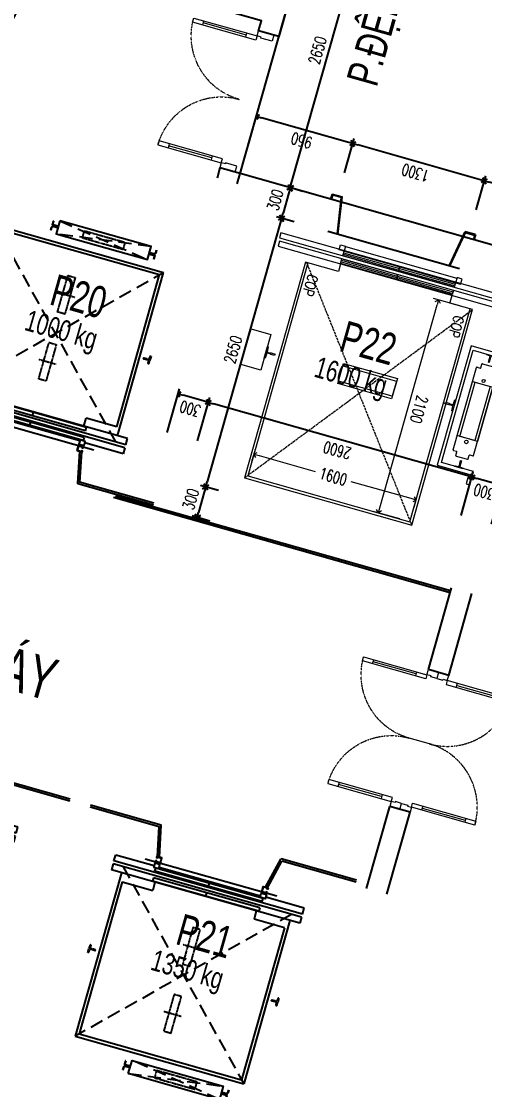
# Model space of a CAD drawing. Header units: millimetres. Extents: x -361654186 to 361255443, y -278569811 to 278836587.
# Drawn here: x -34170 to -29771, y 134032 to 144167 of the extents above; entities that cross this region are included whole.
import ezdxf
from ezdxf.enums import TextEntityAlignment as Align
from ezdxf.xclip import XClip

# ---------------------------------------------------------------- set-up
doc = ezdxf.new("R2010")
doc.units = ezdxf.units.MM
doc.header["$MEASUREMENT"] = 0
doc.header["$XCLIPFRAME"] = 0
for name, pattern in [('CENTERX2', [4, 2.5, -0.5, 0.5, -0.5]), ('HIDDEN', [0.375, 0.25, -0.125]), ('PHANTOMX2', [5, 2.5, -0.5, 0.5, -0.5, 0.5, -0.5]), ('Xref_NT1+NT2_MBDV Cot vach_220729$0$ACAD_ISO02W100', [15, 12, -3]), ('Xref_NT1+NT2_MBDV Cot vach_220729$0$HIDDEN', [0.375, 0.25, -0.125]), ('Xref_NT1+NT2_MBDV Cot vach_220729$0$HIDDEN2', [0.1875, 0.125, -0.0625])]:
    doc.linetypes.add(name, pattern=pattern)
for name, color, linetype, lineweight in [('KT-Kich thuoc', 159, 'Continuous', 18), ('Xref_NT1+NT2_MBDV Cot vach_220729$0$CUA', 37, 'Continuous', 13), ('Xref_NT1+NT2_MBDV Cot vach_220729$0$KT-Kich thuoc', 159, 'Continuous', 18), ('Xref_NT1+NT2_MBDV Cot vach_220729$0$KT-Noi that', 36, 'Continuous', 9)]:
    doc.layers.add(name, color=color, linetype=linetype, lineweight=lineweight)
for name, color, linetype in [('KT-Net manh', 139, 'Continuous'), ('KT-Noi that', 32, 'Continuous'), ('Xref_NT1+NT2_MBDV Cot vach_220729$0$KT-Net manh', 139, 'Continuous'), ('Xref_NT1+NT2_MBDV Cot vach_220729$0$KT-Text', 7, 'Continuous'), ('Xref_NT1+NT2_MBDV Cot vach_220729$0$KT-Tuong', 1, 'Continuous'), ('Xref_ST_MBDV Cot vach 30.7.2022$0$KT-Text', 7, 'Continuous')]:
    doc.layers.add(name, color=color, linetype=linetype)
doc.styles.add('Xref_NT1+NT2_MBDV Cot vach_220729$0$Arial', font='arial.ttf', dxfattribs={"width": 0.7})
doc.styles.add('Xref_NT1+NT2_MBDV Cot vach_220729$0$ROMANS', font='ROMANS.SHX')
doc.styles.add('Xref_NT1+NT2_MBDV Cot vach_220729$0$xref.N.Cot vach tang N2$0$DIM', font='vnsimli.shx', dxfattribs={"width": 0.7})
doc.dimstyles.new('Xref_NT1+NT2_MBDV Cot vach_220729$0$xref.N.Cot vach tang N2$0$CCU 1-100 A1', dxfattribs={"dimscale": 100, "dimtxt": 2.2, "dimasz": 1, "dimexe": 1, "dimexo": 0, "dimgap": 1, "dimtad": 1, "dimdec": 0, "dimdsep": 46, "dimtxsty": 'Xref_NT1+NT2_MBDV Cot vach_220729$0$xref.N.Cot vach tang N2$0$DIM', "dimblk1": 'Xref_NT1+NT2_MBDV Cot vach_220729$0$xref.N.Cot vach tang N2$0$_ARCHTICK', "dimblk2": 'Xref_NT1+NT2_MBDV Cot vach_220729$0$xref.N.Cot vach tang N2$0$_ARCHTICK', "dimsah": 1, "dimcen": 0, "dimdle": 1, "dimclrd": 256, "dimclre": 256, "dimclrt": 31, "dimadec": 0, "dimazin": 0, "dimtfac": 1, "dimtdec": 0, "dimtix": 1, "dimtmove": 2, "dimatfit": 3, "dimldrblk": 'Xref_NT1+NT2_MBDV Cot vach_220729$0$xref.N.Cot vach tang N2$0$_ARCHTICK', "dimfxl": 8, "dimtolj": 1, "dimarcsym": 0})

# ---------------------------------------------------------------- blocks, each defined once
blk = doc.blocks.new('Xref_NT1+NT2_MBDV Cot vach_220729$0$xref.N.Cot vach tang N2$0$_Open90')
at = {"color": 0, "linetype": 'ByBlock', "lineweight": -2}
for p, q in [((0, 0), (-1, 0)), ((-0.5, 0.5), (0, 0)), ((0, 0), (-0.5, -0.5))]:
    blk.add_line(p, q, dxfattribs=at)
blk = doc.blocks.new('*D71')
at = {"layer": 'Defpoints', "color": 0, "transparency": 16777216}
for p in [(-424, -515), (-353, -515, 0), (-353, -2115, 0)]:
    blk.add_point(p, dxfattribs=at)
at = {"layer": 'Xref_NT1+NT2_MBDV Cot vach_220729$0$KT-Noi that', "color": 5, "transparency": 16777216}
for p, q in [((-353, -515), (-474, -515)), ((-424, -565), (-424, -1155)), ((-424, -2065), (-424, -1512)), ((-353, -2115), (-474, -2115))]:
    blk.add_line(p, q, dxfattribs=at)
at = {"layer": 'Xref_NT1+NT2_MBDV Cot vach_220729$0$KT-Noi that', "color": 5, "transparency": 16777216, "xscale": 50, "yscale": 50, "zscale": 50}
for p, rotation in [((-424, -515), 90), ((-424, -2115), 270)]:
    blk.add_blockref('Xref_NT1+NT2_MBDV Cot vach_220729$0$xref.N.Cot vach tang N2$0$_Open90', p, dxfattribs=dict(at, rotation=rotation))
at = {"layer": 'Xref_NT1+NT2_MBDV Cot vach_220729$0$KT-Noi that', "color": 5, "transparency": 16777216, "insert": (-424, -1333), "char_height": 110, "attachment_point": 5, "rotation": 90, "style": 'Xref_NT1+NT2_MBDV Cot vach_220729$0$xref.N.Cot vach tang N2$0$DIM'}
blk.add_mtext('\\A1;1600', dxfattribs=at)
blk = doc.blocks.new('Xref_NT1+NT2_MBDV Cot vach_220729$0$xref.N.Cot vach tang N2$0$_ARCHTICK')
at = {"color": 0, "linetype": 'ByBlock', "const_width": 0.15}
blk.add_lwpolyline([(-0.5, -0.5), (0.5, 0.5)], dxfattribs=at)
blk = doc.blocks.new('*D72')
at = {"layer": 'Defpoints', "color": 0, "transparency": 16777216}
for p in [(-2310, -615), (-210, -615), (-2310, -827)]:
    blk.add_point(p, dxfattribs=at)
at = {"layer": 'Xref_NT1+NT2_MBDV Cot vach_220729$0$KT-Noi that', "color": 5, "transparency": 16777216}
for p, q in [((-2310, -615), (-2310, -877)), ((-210, -615), (-210, -877)), ((-260, -827), (-2260, -827))]:
    blk.add_line(p, q, dxfattribs=at)
at = {"layer": 'Xref_NT1+NT2_MBDV Cot vach_220729$0$KT-Noi that', "color": 5, "transparency": 16777216, "xscale": 50, "yscale": 50, "zscale": 50, "rotation": 180}
blk.add_blockref('Xref_NT1+NT2_MBDV Cot vach_220729$0$xref.N.Cot vach tang N2$0$_Open90', (-2310, -827), dxfattribs=at)
at = {"layer": 'Xref_NT1+NT2_MBDV Cot vach_220729$0$KT-Noi that', "color": 5, "transparency": 16777216, "xscale": 50, "yscale": 50, "zscale": 50}
blk.add_blockref('Xref_NT1+NT2_MBDV Cot vach_220729$0$xref.N.Cot vach tang N2$0$_Open90', (-210, -827), dxfattribs=at)
at = {"layer": 'Xref_NT1+NT2_MBDV Cot vach_220729$0$KT-Noi that', "color": 5, "transparency": 16777216, "insert": (-1260, -722), "char_height": 110, "attachment_point": 5, "style": 'Xref_NT1+NT2_MBDV Cot vach_220729$0$xref.N.Cot vach tang N2$0$DIM'}
blk.add_mtext('\\A1;2100', dxfattribs=at)
blk = doc.blocks.new('*D232')
at = {"layer": 'Defpoints', "color": 5, "transparency": 16777216}
for p, q in [((699, 625), (1129, 625)), ((1079, 375), (1079, 575)), ((699, 325), (1129, 325))]:
    blk.add_line(p, q, dxfattribs=at)
at = {"layer": 'Defpoints', "color": 0, "transparency": 16777216}
for p in [(699, 625), (1079, 625), (699, 325)]:
    blk.add_point(p, dxfattribs=at)
at = {"layer": 'Defpoints', "color": 5, "transparency": 16777216, "xscale": 50, "yscale": 50, "zscale": 50}
for p, rotation in [((1079, 625), 90), ((1079, 325), 270)]:
    blk.add_blockref('Xref_NT1+NT2_MBDV Cot vach_220729$0$xref.N.Cot vach tang N2$0$_Open90', p, dxfattribs=dict(at, rotation=rotation))
at = {"layer": 'Defpoints', "color": 5, "transparency": 16777216, "insert": (974, 475), "char_height": 110, "attachment_point": 5, "rotation": 90, "style": 'Xref_NT1+NT2_MBDV Cot vach_220729$0$xref.N.Cot vach tang N2$0$DIM'}
blk.add_mtext('\\A1;300', dxfattribs=at)
blk = doc.blocks.new('*D233')
at = {"layer": 'Defpoints', "color": 5, "transparency": 16777216}
for p, q in [((699, 3225), (1129, 3225)), ((1079, 675), (1079, 3175)), ((699, 625), (1129, 625))]:
    blk.add_line(p, q, dxfattribs=at)
at = {"layer": 'Defpoints', "color": 0, "transparency": 16777216}
for p in [(699, 3225), (1079, 3225), (699, 625)]:
    blk.add_point(p, dxfattribs=at)
at = {"layer": 'Defpoints', "color": 5, "transparency": 16777216, "xscale": 50, "yscale": 50, "zscale": 50}
for p, rotation in [((1079, 3225), 90), ((1079, 625), 270)]:
    blk.add_blockref('Xref_NT1+NT2_MBDV Cot vach_220729$0$xref.N.Cot vach tang N2$0$_Open90', p, dxfattribs=dict(at, rotation=rotation))
at = {"layer": 'Defpoints', "color": 5, "transparency": 16777216, "insert": (974, 1925), "char_height": 110, "attachment_point": 5, "rotation": 90, "style": 'Xref_NT1+NT2_MBDV Cot vach_220729$0$xref.N.Cot vach tang N2$0$DIM'}
blk.add_mtext('\\A1;2600', dxfattribs=at)
blk = doc.blocks.new('*D234')
at = {"layer": 'Defpoints', "color": 5, "transparency": 16777216}
for p, q in [((699, 3525), (1129, 3525)), ((1079, 3275), (1079, 3475)), ((699, 3225), (1129, 3225))]:
    blk.add_line(p, q, dxfattribs=at)
at = {"layer": 'Defpoints', "color": 0, "transparency": 16777216}
for p in [(699, 3525), (1079, 3525), (699, 3225)]:
    blk.add_point(p, dxfattribs=at)
at = {"layer": 'Defpoints', "color": 5, "transparency": 16777216, "xscale": 50, "yscale": 50, "zscale": 50}
for p, rotation in [((1079, 3525), 90), ((1079, 3225), 270)]:
    blk.add_blockref('Xref_NT1+NT2_MBDV Cot vach_220729$0$xref.N.Cot vach tang N2$0$_Open90', p, dxfattribs=dict(at, rotation=rotation))
at = {"layer": 'Defpoints', "color": 5, "transparency": 16777216, "insert": (974, 3375), "char_height": 110, "attachment_point": 5, "rotation": 90, "style": 'Xref_NT1+NT2_MBDV Cot vach_220729$0$xref.N.Cot vach tang N2$0$DIM'}
blk.add_mtext('\\A1;300', dxfattribs=at)
blk = doc.blocks.new('*D235')
at = {"layer": 'Defpoints', "color": 5, "transparency": 16777216}
for p, q in [((2950, 2906), (2950, 3081)), ((3250, 2906), (3250, 3081)), ((3200, 3031), (3000, 3031))]:
    blk.add_line(p, q, dxfattribs=at)
at = {"layer": 'Defpoints', "color": 0, "transparency": 16777216}
for p in [(2950, 3031), (2950, 2906), (3250, 2906)]:
    blk.add_point(p, dxfattribs=at)
at = {"layer": 'Defpoints', "color": 5, "transparency": 16777216, "xscale": 50, "yscale": 50, "zscale": 50, "rotation": 180}
blk.add_blockref('Xref_NT1+NT2_MBDV Cot vach_220729$0$xref.N.Cot vach tang N2$0$_Open90', (2950, 3031), dxfattribs=at)
at = {"layer": 'Defpoints', "color": 5, "transparency": 16777216, "xscale": 50, "yscale": 50, "zscale": 50}
blk.add_blockref('Xref_NT1+NT2_MBDV Cot vach_220729$0$xref.N.Cot vach tang N2$0$_Open90', (3250, 3031), dxfattribs=at)
at = {"layer": 'Defpoints', "color": 5, "transparency": 16777216, "insert": (3100, 3136), "char_height": 110, "attachment_point": 5, "style": 'Xref_NT1+NT2_MBDV Cot vach_220729$0$xref.N.Cot vach tang N2$0$DIM'}
blk.add_mtext('\\A1;300', dxfattribs=at)
blk = doc.blocks.new('*D236')
at = {"layer": 'Defpoints', "color": 5, "transparency": 16777216}
for p, q in [((300, 2906), (300, 3081)), ((2950, 2906), (2950, 3081)), ((2900, 3031), (350, 3031))]:
    blk.add_line(p, q, dxfattribs=at)
at = {"layer": 'Defpoints', "color": 0, "transparency": 16777216}
for p in [(300, 3031), (300, 2906), (2950, 2906)]:
    blk.add_point(p, dxfattribs=at)
at = {"layer": 'Defpoints', "color": 5, "transparency": 16777216, "xscale": 50, "yscale": 50, "zscale": 50, "rotation": 180}
blk.add_blockref('Xref_NT1+NT2_MBDV Cot vach_220729$0$xref.N.Cot vach tang N2$0$_Open90', (300, 3031), dxfattribs=at)
at = {"layer": 'Defpoints', "color": 5, "transparency": 16777216, "xscale": 50, "yscale": 50, "zscale": 50}
blk.add_blockref('Xref_NT1+NT2_MBDV Cot vach_220729$0$xref.N.Cot vach tang N2$0$_Open90', (2950, 3031), dxfattribs=at)
at = {"layer": 'Defpoints', "color": 5, "transparency": 16777216, "insert": (1625, 3136), "char_height": 110, "attachment_point": 5, "style": 'Xref_NT1+NT2_MBDV Cot vach_220729$0$xref.N.Cot vach tang N2$0$DIM'}
blk.add_mtext('\\A1;2650', dxfattribs=at)
blk = doc.blocks.new('*D237')
at = {"layer": 'Defpoints', "color": 5, "transparency": 16777216}
for p, q in [((0, 2906), (0, 3081)), ((300, 2906), (300, 3081)), ((250, 3031), (50, 3031))]:
    blk.add_line(p, q, dxfattribs=at)
at = {"layer": 'Defpoints', "color": 0, "transparency": 16777216}
for p in [(0, 3031), (0, 2906), (300, 2906)]:
    blk.add_point(p, dxfattribs=at)
at = {"layer": 'Defpoints', "color": 5, "transparency": 16777216, "xscale": 50, "yscale": 50, "zscale": 50, "rotation": 180}
blk.add_blockref('Xref_NT1+NT2_MBDV Cot vach_220729$0$xref.N.Cot vach tang N2$0$_Open90', (0, 3031), dxfattribs=at)
at = {"layer": 'Defpoints', "color": 5, "transparency": 16777216, "xscale": 50, "yscale": 50, "zscale": 50}
blk.add_blockref('Xref_NT1+NT2_MBDV Cot vach_220729$0$xref.N.Cot vach tang N2$0$_Open90', (300, 3031), dxfattribs=at)
at = {"layer": 'Defpoints', "color": 5, "transparency": 16777216, "insert": (150, 3136), "char_height": 110, "attachment_point": 5, "style": 'Xref_NT1+NT2_MBDV Cot vach_220729$0$xref.N.Cot vach tang N2$0$DIM'}
blk.add_mtext('\\A1;300', dxfattribs=at)
blk = doc.blocks.new('*D238')
at = {"layer": 'Defpoints', "color": 5, "transparency": 16777216}
for p, q in [((3527, 1275), (3865, 1275)), ((3815, 675), (3815, 1225)), ((3527, 625), (3865, 625))]:
    blk.add_line(p, q, dxfattribs=at)
at = {"layer": 'Defpoints', "color": 0, "transparency": 16777216}
for p in [(3527, 1275), (3815, 1275), (3527, 625)]:
    blk.add_point(p, dxfattribs=at)
at = {"layer": 'Defpoints', "color": 5, "transparency": 16777216, "xscale": 50, "yscale": 50, "zscale": 50}
for p, rotation in [((3815, 1275), 90), ((3815, 625), 270)]:
    blk.add_blockref('Xref_NT1+NT2_MBDV Cot vach_220729$0$xref.N.Cot vach tang N2$0$_Open90', p, dxfattribs=dict(at, rotation=rotation))
at = {"layer": 'Defpoints', "color": 5, "transparency": 16777216, "insert": (3710, 950), "char_height": 110, "attachment_point": 5, "rotation": 90, "style": 'Xref_NT1+NT2_MBDV Cot vach_220729$0$xref.N.Cot vach tang N2$0$DIM'}
blk.add_mtext('\\A1;650', dxfattribs=at)
blk = doc.blocks.new('*D239')
at = {"layer": 'Defpoints', "color": 5, "transparency": 16777216}
for p, q in [((3527, 2575), (3865, 2575)), ((3815, 1325), (3815, 2525)), ((3527, 1275), (3865, 1275))]:
    blk.add_line(p, q, dxfattribs=at)
at = {"layer": 'Defpoints', "color": 0, "transparency": 16777216}
for p in [(3527, 2575), (3815, 2575), (3527, 1275)]:
    blk.add_point(p, dxfattribs=at)
at = {"layer": 'Defpoints', "color": 5, "transparency": 16777216, "xscale": 50, "yscale": 50, "zscale": 50}
for p, rotation in [((3815, 2575), 90), ((3815, 1275), 270)]:
    blk.add_blockref('Xref_NT1+NT2_MBDV Cot vach_220729$0$xref.N.Cot vach tang N2$0$_Open90', p, dxfattribs=dict(at, rotation=rotation))
at = {"layer": 'Defpoints', "color": 5, "transparency": 16777216, "insert": (3710, 1925), "char_height": 110, "attachment_point": 5, "rotation": 90, "style": 'Xref_NT1+NT2_MBDV Cot vach_220729$0$xref.N.Cot vach tang N2$0$DIM'}
blk.add_mtext('\\A1;1300', dxfattribs=at)
blk = doc.blocks.new('*D240')
at = {"layer": 'Defpoints', "color": 5, "transparency": 16777216}
for p, q in [((3527, 3525), (3865, 3525)), ((3815, 2625), (3815, 3475)), ((3527, 2575), (3865, 2575))]:
    blk.add_line(p, q, dxfattribs=at)
at = {"layer": 'Defpoints', "color": 0, "transparency": 16777216}
for p in [(3527, 3525), (3815, 3525), (3527, 2575)]:
    blk.add_point(p, dxfattribs=at)
at = {"layer": 'Defpoints', "color": 5, "transparency": 16777216, "xscale": 50, "yscale": 50, "zscale": 50}
for p, rotation in [((3815, 3525), 90), ((3815, 2575), 270)]:
    blk.add_blockref('Xref_NT1+NT2_MBDV Cot vach_220729$0$xref.N.Cot vach tang N2$0$_Open90', p, dxfattribs=dict(at, rotation=rotation))
at = {"layer": 'Defpoints', "color": 5, "transparency": 16777216, "insert": (3710, 3050), "char_height": 110, "attachment_point": 5, "rotation": 90, "style": 'Xref_NT1+NT2_MBDV Cot vach_220729$0$xref.N.Cot vach tang N2$0$DIM'}
blk.add_mtext('\\A1;950', dxfattribs=at)
blk = doc.blocks.new('*D241')
at = {"layer": 'Defpoints', "color": 5, "transparency": 16777216}
for p, q in [((3250, 2906), (3250, 3081)), ((5900, 2906), (5900, 3081)), ((3300, 3031), (5850, 3031))]:
    blk.add_line(p, q, dxfattribs=at)
at = {"layer": 'Defpoints', "color": 0, "transparency": 16777216}
for p in [(5900, 3031), (3250, 2906), (5900, 2906)]:
    blk.add_point(p, dxfattribs=at)
at = {"layer": 'Defpoints', "color": 5, "transparency": 16777216, "xscale": 50, "yscale": 50, "zscale": 50, "rotation": 180}
blk.add_blockref('Xref_NT1+NT2_MBDV Cot vach_220729$0$xref.N.Cot vach tang N2$0$_Open90', (3250, 3031), dxfattribs=at)
at = {"layer": 'Defpoints', "color": 5, "transparency": 16777216, "xscale": 50, "yscale": 50, "zscale": 50}
blk.add_blockref('Xref_NT1+NT2_MBDV Cot vach_220729$0$xref.N.Cot vach tang N2$0$_Open90', (5900, 3031), dxfattribs=at)
at = {"layer": 'Defpoints', "color": 5, "transparency": 16777216, "insert": (4575, 3136), "char_height": 110, "attachment_point": 5, "style": 'Xref_NT1+NT2_MBDV Cot vach_220729$0$xref.N.Cot vach tang N2$0$DIM'}
blk.add_mtext('\\A1;2650', dxfattribs=at)
blk = doc.blocks.new('*U114')
for p, q in [((-1260, 525), (-1300, 525)), ((-1280, 100), (-1280, 525)), ((-90, 525), (-50, 525)), ((-70, 100), (-70, 525)), ((-1260, 100), (-1300, 100)), ((-90, 100), (-50, 100))]:
    blk.add_line(p, q)
for points in [[(-1300, 0), (-1260, 0), (-1260, 625), (-1300, 625)], [(-50, 0), (-90, 0), (-90, 625), (-50, 625)], [(-1350, -150), (-1290, -150), (-1290, -40), (-1300, -40), (-1300, 0), (-1350, 0)], [(0, -150), (-60, -150), (-60, -40), (-50, -40), (-50, 0), (0, 0)]]:
    blk.add_lwpolyline(points, close=True)
at = {"linetype": 'Xref_NT1+NT2_MBDV Cot vach_220729$0$HIDDEN2'}
for centre, start, end in [((-1300, 0), 0, 90), ((-50, 0), 90, 180)]:
    blk.add_arc(centre, 625, start, end, dxfattribs=at)
blk = doc.blocks.new('*U113')
for p, q in [((-1260, -100), (-1300, -100)), ((-1280, -100), (-1280, -525)), ((-90, -100), (-50, -100)), ((-70, -100), (-70, -525)), ((-1260, -525), (-1300, -525)), ((-90, -525), (-50, -525))]:
    blk.add_line(p, q)
for points in [[(-1350, 100), (-1290, 100), (-1290, 40), (-1300, 40), (-1300, 0), (-1350, 0)], [(-1300, 0), (-1260, 0), (-1260, -625), (-1300, -625)], [(-50, 0), (-90, 0), (-90, -625), (-50, -625)], [(0, 100), (-60, 100), (-60, 40), (-50, 40), (-50, 0), (0, 0)]]:
    blk.add_lwpolyline(points, close=True)
at = {"linetype": 'Xref_NT1+NT2_MBDV Cot vach_220729$0$HIDDEN2'}
for centre, start, end in [((-1300, 0), 270, 0), ((-50, 0), 180, 270)]:
    blk.add_arc(centre, 625, start, end, dxfattribs=at)
blk = doc.blocks.new('TM KHACH CH (NT2)')
at = {"layer": 'KT-Net manh'}
for p, q in [((2832, 100), (2832, -583.1)), ((2850, 100), (2850, -595.3)), ((2500, -537.5), (2500, -1837.5)), ((2550, -644.8), (2832, -583.1)), ((2550, -663.3), (2847, -598.3)), ((2847, -595.3), (2847, -598.3)), ((2850, -595.3), (2847, -595.3)), ((2550, -1711.7), (2847, -1776.7)), ((2550, -1730.2), (2832, -1791.9)), ((2832, -2525), (2832, -1791.9)), ((2847, -1779.7), (2847, -1776.7)), ((2850, -1779.7), (2847, -1779.7)), ((2850, -2525), (2850, -1779.7))]:
    blk.add_line(p, q, dxfattribs=at)
at = {"layer": 'KT-Net manh', "const_width": 2}
for points in [[(2847, -595.3), (2832, -583.1)], [(2847, -1779.7), (2832, -1791.9)]]:
    blk.add_lwpolyline(points, dxfattribs=at)
at = {"layer": 'KT-Net manh', "ltscale": 2}
for points in [[(2510, -637.5), (2500, -637.5), (2500, -687.5), (2550, -687.5), (2550, -637.5), (2540, -637.5), (2540, -647.5), (2541.6, -647.5), (2541.6, -639.1), (2548.4, -639.1), (2548.4, -685.9), (2501.6, -685.9), (2501.6, -639.1), (2508.4, -639.1), (2508.4, -647.5), (2510, -647.5)], [(2510, -1737.5), (2500, -1737.5), (2500, -1687.5), (2550, -1687.5), (2550, -1737.5), (2540, -1737.5), (2540, -1727.5), (2541.6, -1727.5), (2541.6, -1735.9), (2548.4, -1735.9), (2548.4, -1689.1), (2501.6, -1689.1), (2501.6, -1735.9), (2508.4, -1735.9), (2508.4, -1727.5), (2510, -1727.5)]]:
    blk.add_lwpolyline(points, close=True, dxfattribs=at)
at = {"layer": 'KT-Noi that', "linetype": 'Continuous'}
for p, q in [((1497.5, -260.5, 0), (1497.5, -255.5, 0)), ((1497.5, -255.5, 0), (1535, -255.5, 0)), ((1500.5, -263.5, 0), (1530, -266.6, 0)), ((1530, -316.5, 0), (1530, -287.5, 0)), ((1533, -283.4, 0), (1533, -269.6, 0)), ((1572.5, -255.5, 0), (1535, -255.5, 0)), ((1537.1, -283.4, 0), (1537.1, -269.6, 0)), ((1540, -316.5, 0), (1540, -287.5, 0)), ((1569.5, -263.5, 0), (1540.1, -266.6, 0)), ((1572.5, -260.5, 0), (1572.5, -255.5, 0)), ((1531, -317.5, 0), (1535, -317.5, 0)), ((1539, -317.5, 0), (1535, -317.5, 0)), ((516.5, -877.5, 0), (545.6, -877.5, 0)), ((516.5, -880.7, 0), (516.5, -877.5, 0)), ((516.5, -880.7, 0), (545.6, -880.7, 0)), ((551.8, -931.3, 0), (551.8, -886.9, 0)), ((555, -931.3, 0), (555, -886.9, 0)), ((565, -931.3, 0), (565, -886.9, 0)), ((568.2, -931.3, 0), (568.2, -886.9, 0)), ((603.5, -877.5, 0), (574.4, -877.5, 0)), ((603.5, -880.7, 0), (574.4, -880.7, 0)), ((603.5, -880.7, 0), (603.5, -877.5, 0)), ((558, -934.3, 0), (562, -934.3, 0)), ((558, -937.5, 0), (562, -937.5, 0)), ((516.5, -1894.3, 0), (545.6, -1894.3, 0)), ((516.5, -1897.5, 0), (545.6, -1897.5, 0)), ((551.8, -1843.7, 0), (551.8, -1888.1, 0)), ((555, -1843.7, 0), (555, -1888.1, 0)), ((558, -1837.5, 0), (562, -1837.5, 0)), ((558, -1840.7, 0), (562, -1840.7, 0)), ((565, -1843.7, 0), (565, -1888.1, 0)), ((568.2, -1843.7, 0), (568.2, -1888.1, 0)), ((603.5, -1894.3, 0), (574.4, -1894.3, 0)), ((603.5, -1897.5, 0), (574.4, -1897.5, 0)), ((1497.5, -2114.5, 0), (1497.5, -2119.5, 0)), ((1497.5, -2119.5, 0), (1535, -2119.5, 0)), ((1500.5, -2111.5, 0), (1529.9, -2108.4, 0)), ((1530, -2058.5, 0), (1530, -2087.5, 0)), ((1531, -2057.5, 0), (1535, -2057.5, 0)), ((1532.9, -2091.6, 0), (1532.9, -2105.4, 0)), ((1539, -2057.5, 0), (1535, -2057.5, 0)), ((1572.5, -2119.5, 0), (1535, -2119.5, 0)), ((1537.1, -2091.6, 0), (1537.1, -2105.4, 0)), ((1540, -2058.5, 0), (1540, -2087.5, 0)), ((1569.5, -2111.5, 0), (1540.1, -2108.4, 0)), ((1572.5, -2114.5, 0), (1572.5, -2119.5, 0))]:
    blk.add_line(p, q, dxfattribs=at)
at = {"layer": 'KT-Noi that', "linetype": 'Continuous', "ltscale": 2}
for p, q in [((2310, -2117.5, 0), (2310, -257.5, 0)), ((2370, -257.5, 0), (2310, -257.5, 0)), ((2370, -2117.5, 0), (2370, -257.5, 0)), ((2400, -2117.5, 0), (2400, -257.5, 0)), ((2400, -257.5, 0), (2460, -257.5, 0)), ((2460, -257.5, 0), (2460, -637.5, 0)), ((700, -356.5, 0), (700, -2018.5, 0)), ((2310, -356.5, 0), (700, -356.5, 0)), ((730, -387.5, 0), (730, -1987.5, 0)), ((2230, -387.5, 0), (730, -387.5, 0)), ((2230, -387.5, 0), (2230, -687.5, 0)), ((2310, -687.5, 0), (2230, -687.5, 0)), ((2314, -1712.5, 0), (2314, -662.5, 0)), ((2348, -662.5, 0), (2314, -662.5, 0)), ((2348, -1712.5, 0), (2348, -662.5, 0)), ((2411, -1717.5, 0), (2411, -657.5, 0)), ((2411, -657.5, 0), (2441.3, -657.5, 0)), ((2441.3, -1717.5, 0), (2441.3, -657.5, 0)), ((2455, -1687.5, 0), (2455, -687.5, 0)), ((2314, -1187.5, 0), (2348, -1187.5, 0)), ((2411, -1187.5, 0), (2441.3, -1187.5, 0)), ((2230, -1987.5, 0), (2230, -1687.5, 0)), ((2310, -1687.5, 0), (2230, -1687.5, 0)), ((2348, -1712.5, 0), (2314, -1712.5, 0)), ((2411, -1717.5, 0), (2441.3, -1717.5, 0)), ((2460, -2117.5, 0), (2460, -1737.5, 0)), ((2310, -2018.5, 0), (700, -2018.5, 0)), ((2230, -1987.5, 0), (730, -1987.5, 0)), ((2370, -2117.5, 0), (2310, -2117.5, 0)), ((2400, -2117.5, 0), (2460, -2117.5, 0))]:
    blk.add_line(p, q, dxfattribs=at)
at = {"layer": 'KT-Noi that', "linetype": 'HIDDEN', "ltscale": 500}
for p, q in [((2370, -356.5, 0), (700, -2018.5, 0)), ((2370, -2018.5, 0), (700, -356.5, 0)), ((495, -937.5, 0), (625, -1837.5, 0)), ((495, -1837.5, 0), (625, -937.5, 0))]:
    blk.add_line(p, q, dxfattribs=at)
at = {"layer": 'KT-Noi that', "linetype": 'CENTERX2'}
for p, q in [((1155, -1101.5, 0), (1155, -1270.8, 0)), ((1815, -1101.5, 0), (1815, -1270.8, 0))]:
    blk.add_line(p, q, dxfattribs=at)
at = {"layer": 'KT-Noi that', "linetype": 'Continuous', "ltscale": 2, "elevation": 0}
for points in [[(2485, -637.5), (2445, -637.5), (2445, -687.5), (2485, -687.5)], [(495, -937.5), (625, -937.5), (625, -1837.5), (495, -1837.5)], [(2485, -1737.5), (2445, -1737.5), (2445, -1687.5), (2485, -1687.5)]]:
    blk.add_lwpolyline(points, close=True, dxfattribs=at)
at = {"layer": 'KT-Noi that', "linetype": 'PHANTOMX2', "elevation": 0}
for points in [[(524, -1187.5), (524, -1587.5), (596, -1587.5), (596, -1187.5)], [(975, -1151.5), (975, -1223.5), (1335, -1223.5), (1335, -1151.5)], [(1635, -1151.5), (1635, -1223.5), (1995, -1223.5), (1995, -1151.5)]]:
    blk.add_lwpolyline(points, close=True, dxfattribs=at)
at = {"layer": 'KT-Noi that', "linetype": 'Continuous'}
for centre, radius, start, end in [((1500.5, -260.5, 0), 3, 179.99965, 269.99965), ((1530, -269.6, 0), 3, 359.99965, 89.99965), ((1527.7, -282.8, 0), 5.25, 295.66937, 353.31693), ((1540.1, -269.6, 0), 3, 89.99965, 179.99965), ((1542.3, -282.8, 0), 5.25, 186.68237, 244.32993), ((1569.5, -260.5, 0), 3, 269.99965, 359.99965), ((1531, -316.5, 0), 1, 179.99965, 269.99965), ((1539, -316.5, 0), 1, 269.99965, 359.99965), ((545.6, -886.9, 0), 9.4, 359.99965, 89.99965), ((545.6, -886.9, 0), 6.2, 359.99965, 89.99965), ((574.4, -886.9, 0), 9.4, 89.99965, 179.99965), ((574.4, -886.9, 0), 6.2, 89.99965, 179.99965), ((558, -931.3, 0), 6.2, 179.99965, 269.99965), ((558, -931.3, 0), 3, 179.99965, 269.99965), ((562, -931.3, 0), 6.2, 269.99965, 359.99965), ((562, -931.3, 0), 3, 269.99965, 359.99965), ((545.6, -1888.1, 0), 6.2, 269.99965, 359.99965), ((545.6, -1888.1, 0), 9.4, 269.99965, 359.99965), ((558, -1843.7, 0), 6.2, 89.99965, 179.99965), ((558, -1843.7, 0), 3, 89.99965, 179.99965), ((562, -1843.7, 0), 6.2, 359.99965, 89.99965), ((562, -1843.7, 0), 3, 359.99965, 89.99965), ((574.4, -1888.1, 0), 9.4, 179.99965, 269.99965), ((574.4, -1888.1, 0), 6.2, 179.99965, 269.99965), ((1500.5, -2114.5, 0), 3, 89.99965, 179.99965), ((1529.9, -2105.4, 0), 3, 269.99965, 359.99965), ((1531, -2058.5, 0), 1, 89.99965, 179.99965), ((1527.7, -2092.2, 0), 5.25, 6.68237, 64.32993), ((1542.3, -2092.2, 0), 5.25, 115.66937, 173.31693), ((1540.1, -2105.4, 0), 3, 179.99965, 269.99965), ((1539, -2058.5, 0), 1, 359.99965, 89.99965), ((1569.5, -2114.5, 0), 3, 359.99965, 89.99965)]:
    blk.add_arc(centre, radius, start, end, dxfattribs=at)
blk = doc.blocks.new('STTT2')
at = {"layer": 'Xref_NT1+NT2_MBDV Cot vach_220729$0$KT-Text', "extrusion": (-7.84266e-08, 2.27976e-08, 1), "style": 'Xref_NT1+NT2_MBDV Cot vach_220729$0$Arial', "oblique": 360, "width": 0.7}
for s, p in [('P20', (-51622, 100653, 0)), ('P22', (-48872, 100211, 0)), ('P21', (-50425, 94585, 0))]:
    blk.add_text(s, height=300, rotation=344.2212, dxfattribs=at).set_placement(p, align=Align.CENTER)
at = {"layer": 'Xref_NT1+NT2_MBDV Cot vach_220729$0$KT-Text', "style": 'Xref_NT1+NT2_MBDV Cot vach_220729$0$Arial', "width": 0.7}
for s, p in [('1000 kg', (-51774, 100385, 0)), ('1600 kg', (-49024, 99942, 0)), ('1350 kg', (-50577, 94316, 0))]:
    blk.add_text(s, height=200, rotation=344, dxfattribs=at).set_placement(p, align=Align.CENTER)
blk = doc.blocks.new('ĂERWER')
at = {"layer": 'Xref_ST_MBDV Cot vach 30.7.2022$0$KT-Text'}
blk.add_blockref('STTT2', (0, 0), dxfattribs=at)
blk = doc.blocks.new('Xref_NT1+NT2_MBDV Cot vach_220729$0$TMCC')
at = {"layer": 'Xref_NT1+NT2_MBDV Cot vach_220729$0$KT-Noi that', "linetype": 'Continuous', "ltscale": 2}
for p, q in [((-1938.3, -164.7, 0), (-1932.3, -167.2, 0)), ((-1938.3, -247.2, 0), (-1938.3, -164.7, 0)), ((-1932.3, -167.2, 0), (-1930.1, -202.2, 0)), ((-1930.1, -202.2, 0), (-1905.4, -202.2, 0)), ((-1905.4, -202.2, 0), (-1895.4, -202, 0)), ((-1895.4, -202, 0), (-1870, -201.5, 0)), ((-1870, -201.5, 0), (-1870, -210.5, 0)), ((-1839.3, -261.4, 0), (-1839.3, -150.6, 0)), ((-1798.8, -146, 0), (-1834.7, -146, 0)), ((-1794.2, -141.4, 0), (-1794.2, -110.6, 0)), ((-978.4, -106, 0), (-1789.6, -106, 0)), ((-1652, -306, 0), (-1652, -106, 0)), ((-1652, -106, 0), (-1118, -106, 0)), ((-1652, -281, 0), (-1652, -131, 0)), ((-1652, -131, 0), (-1118, -131, 0)), ((-1118, -106, 0), (-1118, -306, 0)), ((-1118, -131, 0), (-1118, -281, 0)), ((-973.8, -141.4, 0), (-973.8, -110.6, 0)), ((-933.9, -146, 0), (-969.2, -146, 0)), ((-929.3, -261.4, 0), (-929.3, -150.6, 0)), ((-900, -210.5, 0), (-900, -201.5, 0)), ((-900, -201.5, 0), (-874.6, -201.5, 0)), ((-874.6, -201.5, 0), (-864.6, -202.2, 0)), ((-864.6, -202.2, 0), (-840, -202.2, 0)), ((-840, -202.2, 0), (-837.8, -167.2, 0)), ((-837.8, -167.2, 0), (-831.8, -164.7, 0)), ((-831.8, -164.7, 0), (-831.8, -247.2, 0)), ((-2515, -215, 0), (-2515, -2440, 0)), ((-2465, -215, 0), (-2515, -215, 0)), ((-2465, -2440, 0), (-2465, -215, 0)), ((-1932.3, -244.7, 0), (-1938.3, -247.2, 0)), ((-1930.1, -209.7, 0), (-1932.3, -244.7, 0)), ((-1905.4, -209.7, 0), (-1930.1, -209.7, 0)), ((-1895.4, -210.5, 0), (-1905.4, -209.7, 0)), ((-1870, -210.5, 0), (-1895.4, -210.5, 0)), ((-1798.8, -266, 0), (-1834.7, -266, 0)), ((-1794.2, -301.4, 0), (-1794.2, -270.6, 0)), ((-1118, -281, 0), (-1652, -281, 0)), ((-973.8, -301.4, 0), (-973.8, -270.6, 0)), ((-933.9, -266, 0), (-969.2, -266, 0)), ((-874.6, -210, 0), (-900, -210.5, 0)), ((-864.6, -209.7, 0), (-874.6, -210, 0)), ((-840, -209.7, 0), (-864.6, -209.7, 0)), ((-837.8, -244.7, 0), (-840, -209.7, 0)), ((-831.8, -247.2, 0), (-837.8, -244.7, 0)), ((-978.4, -306, 0), (-1789.6, -306, 0)), ((-1118, -306, 0), (-1652, -306, 0)), ((-185, -490, 0), (-2310, -490, 0)), ((-2310, -490, 0), (-2310, -515, 0)), ((-1439.5, -419, 0), (-1442, -411, 0)), ((-1442, -411, 0), (-1328, -411, 0)), ((-1390, -423, 0), (-1439.5, -419, 0)), ((-1393, -462, 0), (-1390, -452, 0)), ((-1393, -500, 0), (-1393, -462, 0)), ((-1377, -500, 0), (-1393, -500, 0)), ((-1390, -452, 0), (-1390, -423, 0)), ((-1330.5, -419, 0), (-1380, -423, 0)), ((-1380, -423, 0), (-1380, -452, 0)), ((-1380, -452, 0), (-1377, -462, 0)), ((-1377, -462, 0), (-1377, -500, 0)), ((-1328, -411, 0), (-1330.5, -419, 0)), ((-185, -2140, 0), (-185, -490, 0)), ((-210, -515, 0), (-2310, -515, 0)), ((-2310, -515, 0), (-2310, -715, 0)), ((-210, -2115, 0), (-210, -515, 0)), ((-2510, -665, 0), (-2560, -665, 0)), ((-2560, -665, 0), (-2560, -715, 0)), ((-2510, -715, 0), (-2510, -665, 0)), ((-2560, -715, 0), (-2510, -715, 0)), ((-2555, -1815, 0), (-2555, -715, 0)), ((-2310, -715, 0), (-2385, -715, 0)), ((-1485, -1000, 0), (-1285, -1000, 0)), ((-1485, -1530, 0), (-1485, -1000, 0)), ((-1460, -1000, 0), (-1310, -1000, 0)), ((-1460, -1530, 0), (-1460, -1000, 0)), ((-1310, -1000, 0), (-1310, -1530, 0)), ((-1285, -1000, 0), (-1285, -1530, 0)), ((-1285, -1530, 0), (-1485, -1530, 0)), ((-1310, -1530, 0), (-1460, -1530, 0)), ((-2560, -1865, 0), (-2560, -1815, 0)), ((-2560, -1815, 0), (-2510, -1815, 0)), ((-2510, -1815, 0), (-2510, -1865, 0)), ((-2385, -1815, 0), (-2310, -1815, 0)), ((-2310, -1815, 0), (-2310, -2115, 0)), ((-2510, -1865, 0), (-2560, -1865, 0)), ((-2310, -2115, 0), (-210, -2115, 0)), ((-2310, -2115, 0), (-2310, -2140, 0)), ((-2310, -2140, 0), (-185, -2140, 0)), ((-1393, -2218, 0), (-1393, -2180, 0)), ((-1393, -2180, 0), (-1377, -2180, 0)), ((-1390, -2228, 0), (-1393, -2218, 0)), ((-1390, -2257, 0), (-1390, -2228, 0)), ((-1377, -2218, 0), (-1380, -2228, 0)), ((-1380, -2228, 0), (-1380, -2257, 0)), ((-1377, -2180, 0), (-1377, -2218, 0)), ((-1442, -2269, 0), (-1439.5, -2261, 0)), ((-1328, -2269, 0), (-1442, -2269, 0)), ((-1439.5, -2261, 0), (-1390, -2257, 0)), ((-1380, -2257, 0), (-1330.5, -2261, 0)), ((-1330.5, -2261, 0), (-1328, -2269, 0)), ((-2515, -2440, 0), (-2465, -2440, 0))]:
    blk.add_line(p, q, dxfattribs=at)
at = {"layer": 'Xref_NT1+NT2_MBDV Cot vach_220729$0$KT-Noi that', "linetype": 'Xref_NT1+NT2_MBDV Cot vach_220729$0$ACAD_ISO02W100', "ltscale": 2}
for p, q in [((-185, -490, 0), (-2310, -2127.5, 0)), ((-185, -2140, 0), (-2310, -490, 0))]:
    blk.add_line(p, q, dxfattribs=at)
at = {"layer": 'Xref_NT1+NT2_MBDV Cot vach_220729$0$KT-Noi that', "linetype": 'Continuous', "ltscale": 2, "elevation": 0}
for points in [[(-1385, -411), (-796.8, -411), (-796.8, -100), (-701.8, -100), (-701.8, -65), (-831.8, -65), (-831.8, -381), (-1385, -381), (-1938.3, -381), (-1938.3, -65), (-2068.3, -65), (-2068.3, -100), (-1973.3, -100), (-1973.3, -411), (-1385, -411)], [(-2385, -2430), (-2385, -225), (-2435, -225), (-2435, -2430)], [(-2510, -715), (-2465, -715), (-2465, -1265), (-2510, -1265)], [(-2435, -715), (-2390, -715), (-2390, -1265), (-2435, -1265)], [(-2510, -1265), (-2465, -1265), (-2465, -1815), (-2510, -1815)], [(-2435, -1265), (-2390, -1265), (-2390, -1815), (-2435, -1815)], [(-1385, -2269), (-1210, -2269), (-1210, -2465), (-1385, -2465), (-1560, -2465), (-1560, -2269), (-1385, -2269)]]:
    blk.add_lwpolyline(points, close=True, dxfattribs=at)
for points in [[(-2495, -1265), (-2495, -715)], [(-2480, -1265), (-2480, -715)], [(-2420, -1265), (-2420, -715)], [(-2405, -1265), (-2405, -715)], [(-2495, -1815), (-2495, -1265)], [(-2480, -1815), (-2480, -1265)], [(-2420, -1815), (-2420, -1265)], [(-2405, -1815), (-2405, -1265)]]:
    blk.add_lwpolyline(points, dxfattribs=at)
at = {"layer": 'Xref_NT1+NT2_MBDV Cot vach_220729$0$KT-Noi that', "linetype": 'Continuous', "ltscale": 2}
for centre, radius in [((-1685, -206, 0), 14.5), ((-1085, -206, 0), 17.5)]:
    blk.add_circle(centre, radius, dxfattribs=at)
for centre, start, end in [((-1834.7, -150.6, 0), 90, 180), ((-1798.8, -141.4, 0), 270, 0), ((-1789.6, -110.6, 0), 90, 180), ((-978.4, -110.6, 0), 0, 90), ((-969.2, -141.4, 0), 180, 270), ((-933.9, -150.6, 0), 0, 90), ((-1834.7, -261.4, 0), 180, 270), ((-1798.8, -270.6, 0), 0, 90), ((-1789.6, -301.4, 0), 180, 270), ((-978.4, -301.4, 0), 270, 0), ((-969.2, -270.6, 0), 90, 180), ((-933.9, -261.4, 0), 270, 0)]:
    blk.add_arc(centre, 4.61, start, end, dxfattribs=at)
at = {"layer": 'Xref_NT1+NT2_MBDV Cot vach_220729$0$KT-Noi that', "linetype": 'Continuous', "ltscale": 2, "style": 'Xref_NT1+NT2_MBDV Cot vach_220729$0$ROMANS', "width": 0.75}
for p in [(-2110, -595, 0), (-2110, -2035, 0)]:
    blk.add_text('COP', height=100, dxfattribs=at).set_placement(p, align=Align.MIDDLE)
at = {"layer": 'Xref_NT1+NT2_MBDV Cot vach_220729$0$KT-Noi that', "color": 5}
dim = blk.add_linear_dim(base=(-424.2, -515, 0), p1=(-353.1, -2115, 0), p2=(-353.1, -515, 0), angle=270, dimstyle='Xref_NT1+NT2_MBDV Cot vach_220729$0$xref.N.Cot vach tang N2$0$CCU 1-100 A1', override={"dimscale": 50, "dimblk1": 'Xref_NT1+NT2_MBDV Cot vach_220729$0$xref.N.Cot vach tang N2$0$_Open90', "dimblk2": 'Xref_NT1+NT2_MBDV Cot vach_220729$0$xref.N.Cot vach tang N2$0$_Open90', "dimclrd": 5, "dimclre": 5, "dimclrt": 5, "dimlwd": 65535, "dimlwe": 65535}, dxfattribs=at)
dim.commit()
dim.dimension.update_dxf_attribs({"geometry": '*D71', "text_midpoint": (-424.2, -1333.3, 0), "dimtype": 128})
dim = blk.add_linear_dim(base=(-2310, -826.7, 0), p1=(-210, -615, 0), p2=(-2310, -615, 0), angle=180, dimstyle='Xref_NT1+NT2_MBDV Cot vach_220729$0$xref.N.Cot vach tang N2$0$CCU 1-100 A1', override={"dimscale": 50, "dimblk1": 'Xref_NT1+NT2_MBDV Cot vach_220729$0$xref.N.Cot vach tang N2$0$_Open90', "dimblk2": 'Xref_NT1+NT2_MBDV Cot vach_220729$0$xref.N.Cot vach tang N2$0$_Open90', "dimclrd": 5, "dimclre": 5, "dimclrt": 5, "dimlwd": 65535, "dimlwe": 65535}, dxfattribs=at)
dim.commit()
dim.dimension.update_dxf_attribs({"geometry": '*D72', "text_midpoint": (-1260, -721.7, 0)})
blk = doc.blocks.new('Xref_NT1+NT2_MBDV Cot vach_220729$0$A$C6F5A0866')
at = {"layer": 'Defpoints'}
blk.add_lwpolyline([(3250, 3525), (5900, 3525), (5900, 625), (3250, 625)], close=True, dxfattribs=at)
blk.add_lwpolyline([(3250, 3525), (5900, 3525), (5900, 625), (3250, 625)], close=True, dxfattribs=at)
at = {"layer": 'Xref_NT1+NT2_MBDV Cot vach_220729$0$KT-Net manh'}
for p, q in [((2950, 2575), (2950, 1275)), ((2950, 2480.2), (3295, 2536.1)), ((3300, 2632), (3300, 2532.2)), ((2950, 2475), (3300, 2532.2)), ((2950, 1375), (3300, 1317.8)), ((2950, 1369.8), (3295, 1313.9)), ((3300, 1218), (3300, 1317.8))]:
    blk.add_line(p, q, dxfattribs=at)
at = {"layer": 'Xref_NT1+NT2_MBDV Cot vach_220729$0$KT-Net manh', "linetype": 'Xref_NT1+NT2_MBDV Cot vach_220729$0$HIDDEN', "elevation": 0}
blk.add_lwpolyline([(3150, 7205, 0.4141313), (4399.7, 5955), (4650.3, 5955, 0.4141313), (5900, 7205, 1.0000292)], format="xyb", dxfattribs=at)
at = {"layer": 'Xref_NT1+NT2_MBDV Cot vach_220729$0$KT-Net manh'}
for points in [[(3300, 2632), (3250, 2632)], [(3300, 2632), (3250, 2632)], [(3295, 2536.1), (3295, 2627), (3250, 2627)], [(3295, 1313.9), (3295, 1223), (3250, 1223)], [(3300, 1218), (3250, 1218)]]:
    blk.add_lwpolyline(points, dxfattribs=at)
at = {"layer": 'Xref_NT1+NT2_MBDV Cot vach_220729$0$KT-Tuong'}
for points in [[(5900, 3525), (4600, 3525), (4600, 3725), (4700, 3725), (4700, 5825)], [(3150, 3525), (3250, 3525), (3250, 3725), (3150, 3725)]]:
    blk.add_lwpolyline(points, dxfattribs=at)
at = {"layer": 'Xref_NT1+NT2_MBDV Cot vach_220729$0$CUA', "xscale": -0.9999999999999998, "rotation": 359.9999999999839}
blk.add_blockref('*U114', (3250, 3725), dxfattribs=at)
at = {"layer": 'Xref_NT1+NT2_MBDV Cot vach_220729$0$KT-Noi that', "rotation": 179.9999999999999}
blk.add_blockref('Xref_NT1+NT2_MBDV Cot vach_220729$0$TMCC', (300, 560, 0), dxfattribs=at)
at = {"layer": 'Xref_NT1+NT2_MBDV Cot vach_220729$0$KT-Text', "extrusion": (-8.16706e-08, 6.125e-10, 1), "style": 'Xref_NT1+NT2_MBDV Cot vach_220729$0$Arial', "width": 0.7}
blk.add_text('P.ĐỆM', height=300, dxfattribs=at).set_placement((4847.6, 2499.5, 0), align=Align.CENTER)
blk.add_text('P.ĐỆM', height=300, dxfattribs=at).set_placement((4847.6, 2499.5, 0), align=Align.CENTER)
at = {"layer": 'Defpoints', "color": 5}
for base, p1, p2, angle, picture, middle in [((1079.3, 3525), (698.8, 3225), (698.8, 3525), 270, '*D234', (974.3, 3375)), ((3815.1, 3525), (3526.6, 2575), (3526.6, 3525), 270, '*D240', (3710.1, 3050)), ((0, 3030.8), (300, 2906.5), (0, 2906.5), 180, '*D237', (150, 3135.8)), ((300, 3030.8), (2950, 2906.5), (300, 2906.5), 180, '*D236', (1625, 3135.8)), ((1079.3, 3225), (698.8, 625), (698.8, 3225), 270, '*D233', (974.3, 1925)), ((2950, 3030.8), (3250, 2906.5), (2950, 2906.5), 180, '*D235', (3100, 3135.8)), ((3815.1, 2575), (3526.6, 1275), (3526.6, 2575), 270, '*D239', (3710.1, 1925)), ((3815.1, 1275), (3526.6, 625), (3526.6, 1275), 270, '*D238', (3710.1, 950)), ((1079.3, 625), (698.8, 325), (698.8, 625), 270, '*D232', (974.3, 475))]:
    dim = blk.add_linear_dim(base=base, p1=p1, p2=p2, angle=angle, dimstyle='Xref_NT1+NT2_MBDV Cot vach_220729$0$xref.N.Cot vach tang N2$0$CCU 1-100 A1', override={"dimscale": 50, "dimblk1": 'Xref_NT1+NT2_MBDV Cot vach_220729$0$xref.N.Cot vach tang N2$0$_Open90', "dimblk2": 'Xref_NT1+NT2_MBDV Cot vach_220729$0$xref.N.Cot vach tang N2$0$_Open90', "dimclrd": 5, "dimclre": 5, "dimclrt": 5, "dimlwd": 65535, "dimlwe": 65535}, dxfattribs=at)
    dim.commit()
    dim.dimension.update_dxf_attribs({"geometry": picture, "text_midpoint": middle})
dim = blk.add_linear_dim(base=(5900, 3030.8), p1=(3250, 2906.5), p2=(5900, 2906.5), dimstyle='Xref_NT1+NT2_MBDV Cot vach_220729$0$xref.N.Cot vach tang N2$0$CCU 1-100 A1', override={"dimscale": 50, "dimblk1": 'Xref_NT1+NT2_MBDV Cot vach_220729$0$xref.N.Cot vach tang N2$0$_Open90', "dimblk2": 'Xref_NT1+NT2_MBDV Cot vach_220729$0$xref.N.Cot vach tang N2$0$_Open90', "dimclrd": 5, "dimclre": 5, "dimclrt": 5, "dimlwd": 65535, "dimlwe": 65535}, dxfattribs=at)
dim.commit()
dim.dimension.update_dxf_attribs({"geometry": '*D241', "text_midpoint": (4575, 3135.8)})

msp = doc.modelspace()

# ---------------------------------------------------------------- linework, layer by layer
at = {"layer": 'Xref_NT1+NT2_MBDV Cot vach_220729$0$KT-Kich thuoc', "ltscale": 0.5}
msp.add_line((-30295.7, 137313, 0), (-30488.2, 137367.3, 0), dxfattribs=at)
at = {"layer": 'Xref_NT1+NT2_MBDV Cot vach_220729$0$KT-Net manh'}
for p, q in [((-30093.7, 138763.2, 0), (-33277.2, 139662.7, 0)), ((-30098.6, 138745.9, 0), (-33293.8, 139648.7, 0))]:
    msp.add_line(p, q, dxfattribs=at)
at = {"layer": 'Xref_NT1+NT2_MBDV Cot vach_220729$0$KT-Tuong', "ltscale": 0.5}
for p, q in [((-30304.6, 138016.9, 0), (-30085, 138794, 0)), ((-30112.2, 137962.5, 0), (-29892.6, 138739.6, 0)), ((-30112.2, 137962.5, 0), (-30304.6, 138016.9, 0)), ((-30891.3, 135940.7, 0), (-30671.7, 136717.8, 0)), ((-30479.3, 136663.4, 0), (-30671.7, 136717.8, 0)), ((-30698.8, 135886.3, 0), (-30479.3, 136663.4, 0))]:
    msp.add_line(p, q, dxfattribs=at)

# ---------------------------------------------------------------- block references
at = {"layer": 'KT-Kich thuoc', "rotation": 74.22122041141273}
for p in [(-36909.4, 134731.6, 0), (-34190.8, 133963.4, 0)]:
    msp.add_blockref('TM KHACH CH (NT2)', p, dxfattribs=at)
at = {"layer": 'KT-Kich thuoc', "xscale": -1, "rotation": 74.22122041140408}
msp.add_blockref('TM KHACH CH (NT2)', (-34570.8, 143007.5, 0), dxfattribs=at)
at = {"layer": 'Xref_NT1+NT2_MBDV Cot vach_220729$0$CUA', "xscale": -1, "rotation": 254.2212083034433}
msp.add_blockref('*U113', (-30304.6, 138016.9, 0), dxfattribs=at)
at = {"layer": 'Xref_NT1+NT2_MBDV Cot vach_220729$0$CUA', "rotation": 74.22120830339313}
msp.add_blockref('*U113', (-30112.2, 137962.5, 0), dxfattribs=at)
at = {"layer": 'Xref_NT1+NT2_MBDV Cot vach_220729$0$KT-Net manh', "rotation": 74.22122668239332}
msp.add_blockref('Xref_NT1+NT2_MBDV Cot vach_220729$0$A$C6F5A0866', (-29583.9, 138636.8, 0), dxfattribs=at)
at = {"layer": 'Xref_ST_MBDV Cot vach 30.7.2022$0$KT-Text'}
ref = msp.add_blockref('ĂERWER', (17957.5, 40760.8, 0), dxfattribs=at)
XClip(ref).set_block_clipping_path([(-68386.9962720552, 66636.7080194257), (-6412.4840393438, 161649.3345533696)])

# ---------------------------------------------------------------- texts
at = {"layer": 'Xref_NT1+NT2_MBDV Cot vach_220729$0$KT-Text', "extrusion": (-2.27976e-08, -7.84266e-08, 1), "style": 'Xref_NT1+NT2_MBDV Cot vach_220729$0$Arial', "oblique": 360, "width": 0.7}
msp.add_text('SẢNH THANG MÁY', height=400, rotation=344, dxfattribs=at).set_placement((-35596.7, 138201.5, 0), align=Align.CENTER)

doc.saveas('drawing.dxf')
